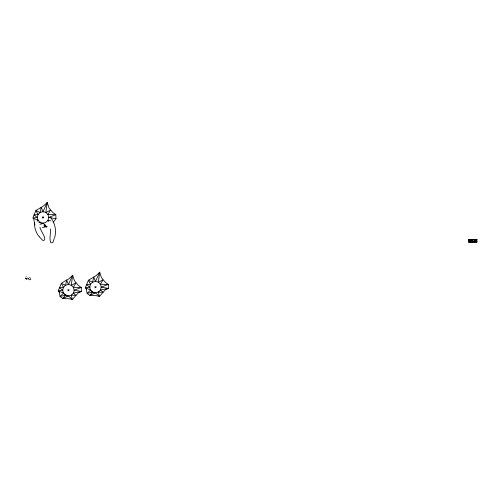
<?xml version="1.0" encoding="UTF-8"?>
<svg xmlns="http://www.w3.org/2000/svg" width="502" height="502" viewBox="0 0 502 502"><rect width="100%" height="100%" fill="white"/><g stroke="black" fill="none" stroke-linecap="round" stroke-linejoin="round"><path stroke-width="0.75" d="M27.779 278.064L27.773 277.888M30.735 278.353L30.365 277.964M45.946 211.731L47.219 202.444L43.793 205.72A7.367 1.688 -47.7 0 1 42.363 206.724L35.868 210.507L35.341 211.913A3.683 0.433 -65.9 0 1 34.858 213.036L32.812 218.044L37.317 217.422L33.948 214.856L38.077 214.58L35.868 210.507L40.16 212.503A5.698 5.698 0 0 1 48.694 217.422L55.986 218.684L55.822 214.643L53.946 213.356A3.809 0.496 39.4 0 1 52.465 212.151L48.989 207.941L47.219 202.444L42.996 211.744L41.227 207.219L40.16 212.503A5.698 5.698 0 0 0 40.147 222.361L38.773 222.675M65.743 284.552L66.659 280.022L67.795 279.526A7.367 1.688 -47.7 0 0 69.22 278.522L72.652 275.247L74.421 280.743L77.898 284.954A3.809 0.496 39.4 0 0 79.372 286.159L81.255 287.445L81.418 291.486L73.348 293.068L75.997 295.377L72.363 299.556C67.004 297.385 63.465 300.403 60.064 296.475L59.029 291.179L63.509 293.068L60.064 296.475L65.586 295.145L63.039 298.257L63.302 298.596M54.611 237.816C56.651 231.033 55.207 223.371 50.84 217.793M52.798 242.679L54.26 238.481M59.336 292.509A4.016 1.035 82.2 0 0 58.809 291.311L58.245 290.846L60.284 285.839A3.683 0.433 -65.9 0 0 60.773 284.716L61.3 283.31L66.659 280.022L68.429 284.546L72.652 275.247L71.271 285.305L75.865 282.952L73.348 287.382L81.255 287.445L74.114 290.225L81.418 291.486L78.406 292.817L75.997 295.377L71.271 295.145L72.363 299.556L68.429 295.904L62.863 298.47M86.394 289.447A4.016 1.035 82.2 0 0 85.867 288.248L85.302 287.784L87.342 282.77A3.683 0.433 -65.9 0 0 87.831 281.647L88.358 280.248L94.853 276.458A7.367 1.688 -47.7 0 0 96.284 275.454L99.71 272.184L101.479 277.675L104.956 281.886A3.809 0.496 39.4 0 0 106.437 283.09L108.313 284.377L108.476 288.424L100.406 289.999L103.061 292.315L99.427 296.487C94.062 294.323 90.523 297.335 87.122 293.406L86.087 288.117L89.927 289.729M65.699 294.73L65.379 295.509L65.875 294.862M66.848 296.124L67.142 295.408M93.905 293.061L94.207 292.346M53.193 222.442L55.986 218.684L55.596 218.728M39.947 222.706L40.442 222.066M64.112 294.542L64.607 293.896M91.169 291.48L91.665 290.834M92.437 292.446L92.933 291.8M46.912 226.603L46.623 227.011L46.937 226.753L45.18 226.302M30.817 279.2L29.336 279.796M42.413 218.006L43.58 216.839M67.845 290.809L69.012 289.641M94.903 287.746L96.07 286.579M468.648 242.027L468.648 239.398L476.9 239.398L476.9 242.027L468.648 242.027L469.025 241.65M476.523 239.774L476.9 239.398M37.092 221.238L38.077 220.265L33.596 218.376L34.958 225.028M90.567 289.999L87.122 293.406L92.65 292.082A5.698 5.698 0 0 0 101.184 287.163L108.313 284.377L100.406 284.32L102.923 279.89L98.329 282.237L99.71 272.184L95.487 281.478L93.717 276.96L92.65 282.237A5.698 5.698 0 0 0 92.638 292.095L90.096 295.189L90.36 295.527M26.342 276.809L26.135 276.79M29.185 277.888L29.442 277.625M41.164 224.087L42.996 223.108L46.504 226.352M45.839 212.503L50.438 210.15L47.916 214.58L55.822 214.643L48.681 217.422A5.698 5.698 0 0 1 40.147 222.361M89.921 295.408L95.487 292.842L99.427 296.487L98.329 292.082L103.061 292.315L105.464 289.748L108.476 288.424L101.172 287.163A5.698 5.698 0 0 0 92.638 282.224L88.358 280.248L90.567 284.32L86.438 284.596L89.808 287.163L85.302 287.784M40.028 224.243L41.39 223.697M27.077 278.855L26.7 278.874M27.001 278.911L25.721 278.723L25.226 277.97M42.4 227.431L46.937 226.753M58.245 290.846L62.75 290.225L59.38 287.659L63.509 287.382L61.3 283.31L65.586 285.305M52.133 242.717L50.809 242.805C48.945 238.174 50.997 233.631 50.332 228.95M469.025 239.492L472.589 239.492M472.959 239.492L476.523 239.492M469.025 239.68L472.589 239.68M472.959 239.68L476.523 239.68M469.025 241.744L472.589 241.744M472.959 241.744L476.523 241.744M469.025 241.933L472.589 241.933M472.959 241.933L476.523 241.933M26.895 278.943L26.493 278.88M43.316 240.791C47.903 239.285 40.085 230.487 39.947 227.274M50.84 220.88L47.916 220.265L48.493 221.545M44.176 225.938L46.247 226.546M26.455 278.805L26.054 278.51L26.317 278.779M476.523 241.65L476.9 242.027M468.648 239.398L469.025 239.774M42.413 216.839L43.58 218.006M44.59 224.576L45.588 225.58M94.903 286.579L96.07 287.746M67.845 289.641L69.012 290.809M39.325 236.781L42.664 240.383M39.162 236.599C35.899 232.715 34.274 227.582 34.563 222.53M28.488 279.118L28.457 278.597L28.438 279.024M98.135 291.467L98.543 292.446M44.207 224.752L44.27 226.176M476.04 239.774L476.04 241.65M475.952 239.774L475.952 241.65M475.369 239.774L475.306 241.65M475.281 239.774L475.281 241.65M474.741 239.492L474.741 241.933M474.647 239.774L474.647 241.65M474.108 239.774L474.108 241.65M472.727 239.774L472.727 241.65M472.206 239.774L472.181 241.65M472.112 239.774L472.112 241.65M471.56 239.774L471.535 241.65M471.466 239.774L471.441 241.65M470.995 239.492L470.995 241.933M470.807 239.492L470.807 241.933M470.267 239.774L470.242 241.65M470.154 239.774L470.154 241.65M469.596 239.774L469.596 241.65M469.508 239.774L469.508 241.65M469.025 239.398L468.648 239.774L476.9 239.774L476.523 239.398L476.523 242.027L476.9 241.65L468.648 241.65L469.025 242.027L469.025 239.398M472.959 239.398L472.589 239.774L472.959 239.398M472.959 241.65L472.589 242.027L472.959 241.65M64.4 294.254A5.698 5.698 0 0 0 73.932 291.7A5.698 5.698 0 0 0 66.954 284.722A5.698 5.698 0 0 0 64.4 294.254"/></g></svg>
